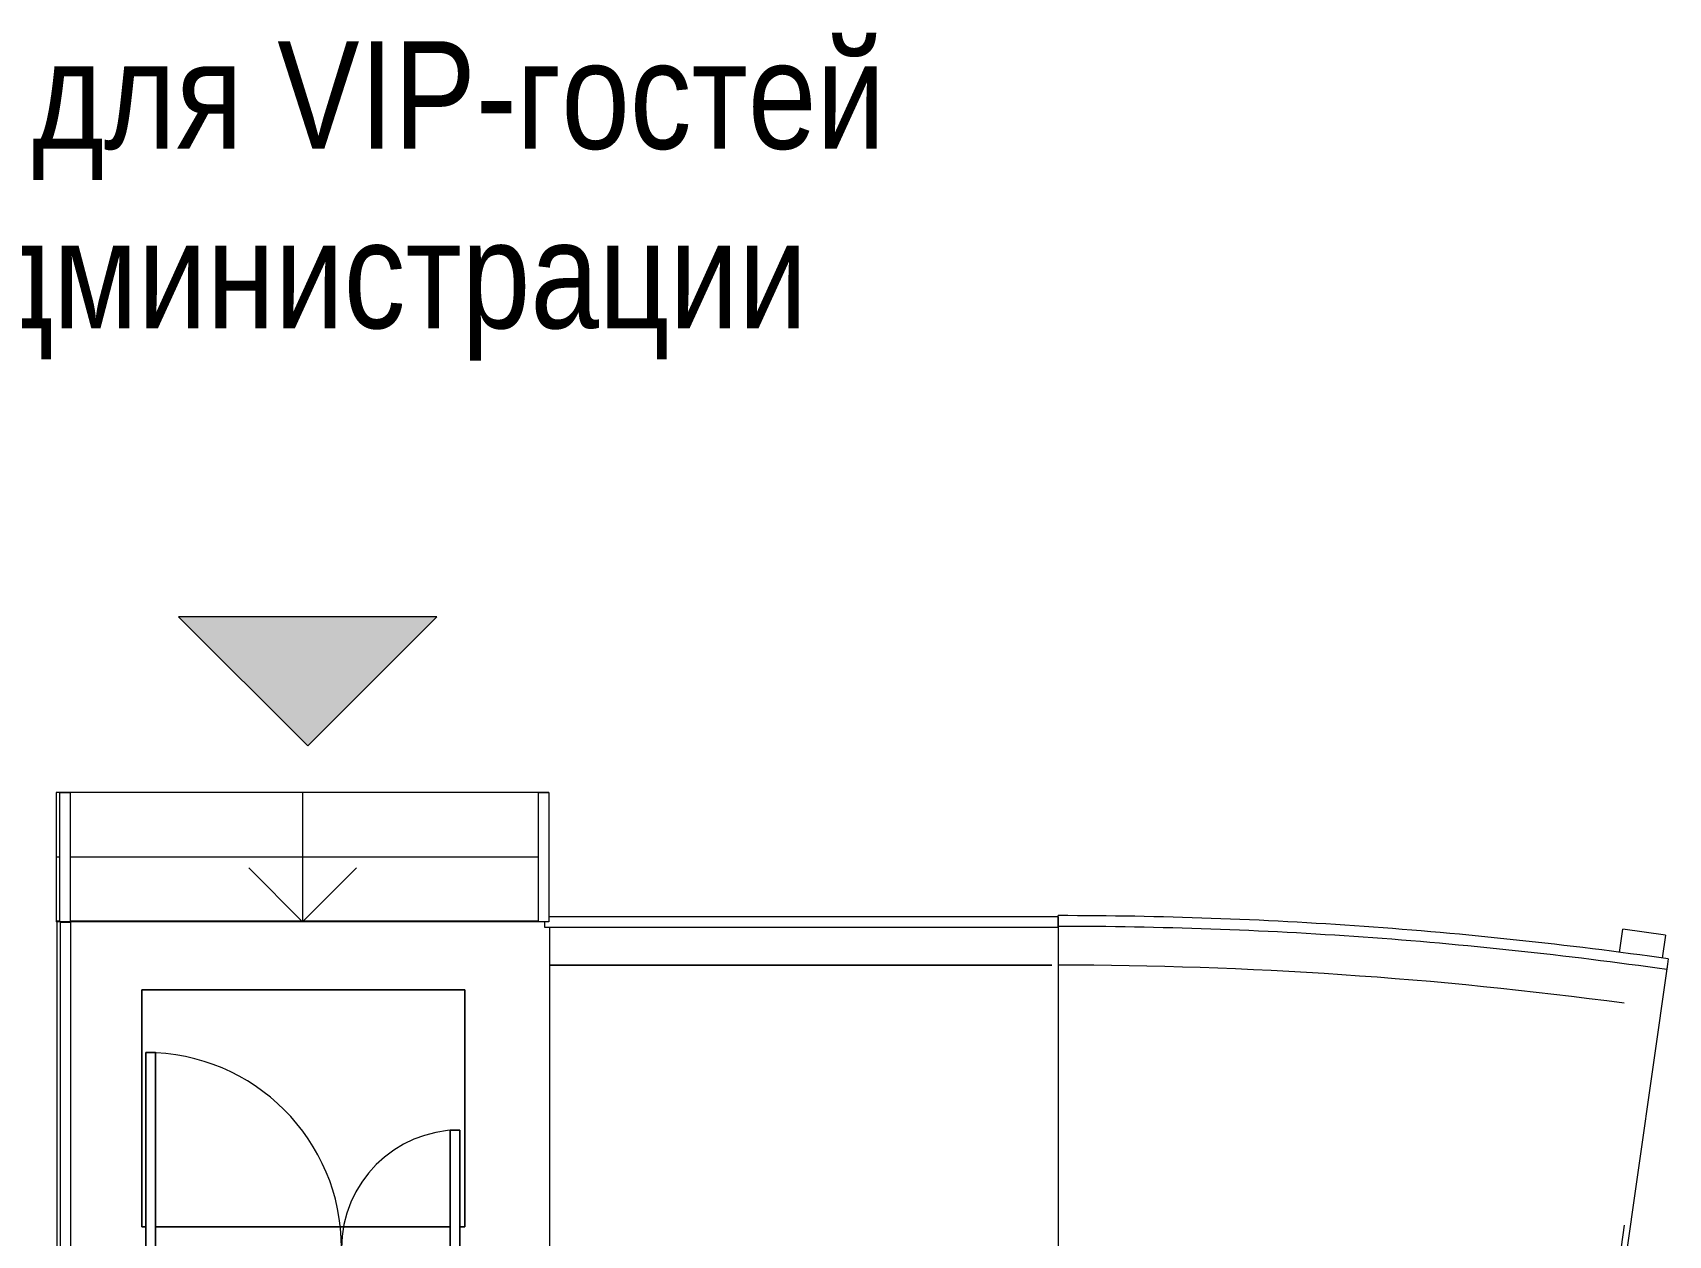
# Model space of a CAD drawing. Header units: millimetres. Extents: x 46431 to 216095, y -43515 to 31605.
# Drawn here: x 112366 to 119966, y 25982 to 31569 of the extents above; entities that cross this region are included whole.
import ezdxf

# ---------------------------------------------------------------- set-up
doc = ezdxf.new("R2010")
doc.units = ezdxf.units.MM
for name, color, linetype, lineweight in [('Двери', 7, 'Continuous', 9), ('Каркас_Импост', 7, 'Continuous', 9), ('Контуры', 7, 'Continuous', 9), ('Линии подступенков-1', 7, 'Continuous', 9), ('Линии свеса', 7, 'Continuous', 9), ('Обобщенные модели', 7, 'Continuous', 9), ('Ограждение', 7, 'Continuous', 9), ('Пандус', 7, 'Continuous', 9), ('Панель', 7, 'Continuous', 9), ('Перекрытия', 7, 'Continuous', 9), ('Поручни', 7, 'Continuous', 9), ('Стрелки вверх', 7, 'Continuous', 9), ('Текстовые примечания', 7, 'Continuous', 9), ('Фундамент несущей конструкции', 7, 'Continuous', 9), ('Черная _1 сплошная', 7, 'Continuous', 9), ('Элементы узлов', 7, 'Continuous', 9)]:
    doc.layers.add(name, color=color, linetype=linetype, lineweight=lineweight)
doc.styles.add('Arial Narrow', font='Arial Narrow.ttf', dxfattribs={"height": 500})

# ---------------------------------------------------------------- blocks, each defined once
blk = doc.blocks.new('Пандус П-13 - Пандус П-13-1243012-План 1-го этажа на отм_ -6_000')
at = {"layer": 'Обобщенные модели'}
for p, q in [((117102.4, 27237.1), (114768.6, 27237.1)), ((114768.6, 27237.1), (117102.4, 27237.1)), ((115130.1, 27237.1), (114768.6, 27237.1)), ((119761.6, 26029.8), (119723.4, 25759.8)), ((116898.1, 25917.1), (117114.5, 25917.1)), ((116898.1, 25917.1), (117119.6, 25917.1)), ((117114.5, 25917.1), (116898.1, 25917.1)), ((117131.6, 25917.1), (117102.4, 25917.1)), ((117114.5, 25917.1), (117131.6, 25917.1)), ((117114.5, 25917.1), (117131.6, 25917.1)), ((117114.5, 25917.1), (117131.6, 25917.1)), ((117119.6, 25917.1), (117131.6, 25917.1))]:
    blk.add_line(p, q, dxfattribs=at)
blk.add_ellipse((117119.6, 7402.1), major_axis=(0, 19835), ratio=0.998714, start_param=6.149406, end_param=6.282578, dxfattribs=at)
blk.add_ellipse((117119.6, 7402.1), major_axis=(0, 19835), ratio=0.998714, start_param=6.149406, end_param=6.282578, dxfattribs=at)
blk = doc.blocks.new('консоль26 - консоль-1256954-План 1-го этажа на отм_ -6_000')
at = {"layer": 'Фундамент несущей конструкции'}
for p, q in [((116931.6, 27327.2), (116931.6, 27437.1)), ((117131.6, 27437.1), (116931.6, 27437.1)), ((117131.6, 27437.1), (117131.6, 27329.1)), ((116931.6, 25747.1), (116931.6, 25752.2)), ((117131.6, 25754.2), (117131.6, 25743.2))]:
    blk.add_line(p, q, dxfattribs=at)
blk = doc.blocks.new('Дверь - Полуторная_наруж__остекленная - ДН5_21-15-8171798-План 1-го этажа на отм_ -6_000')
at = {"layer": 'Двери'}
for p, q in [((-684, 1161.5), (-729, 1161.5)), ((-729, 1161.5), (-729, 252.5)), ((-684, 252.5), (-684, 1161.5)), ((684, 252.5), (684, 801.5)), ((684, 801.5), (729, 801.5)), ((729, 801.5), (729, 252.5)), ((-729, 252.5), (-684, 252.5)), ((729, 252.5), (684, 252.5))]:
    blk.add_line(p, q, dxfattribs=at)
for centre, radius, start, end in [((-729, 252.5), 909, 360, 90), ((729, 252.5), 549, 90, 180)]:
    blk.add_arc(centre, radius, start, end, dxfattribs=at)
at = {"layer": 'Каркас_Импост'}
for p, q in [((-730, 252.5), (-750, 252.5)), ((-750, 252.5), (-750, -252.5)), ((-730, 207.5), (-730, 252.5)), ((750, 252.5), (730, 252.5)), ((730, 252.5), (730, 207.5)), ((750, -252.5), (750, 252.5)), ((-720, 207.5), (-730, 207.5)), ((-720, -252.5), (-720, 207.5)), ((730, 207.5), (720, 207.5)), ((720, 207.5), (720, -252.5)), ((-750, -252.5), (-720, -252.5)), ((720, -252.5), (750, -252.5))]:
    blk.add_line(p, q, dxfattribs=at)
at = {"layer": 'Панель'}
for p, q in [((-729, 1161.5), (-684, 1161.5)), ((-729, 252.5), (-729, 1161.5)), ((-684, 1161.5), (-684, 252.5)), ((684, 801.5), (684, 252.5)), ((729, 801.5), (684, 801.5)), ((729, 252.5), (729, 801.5)), ((-684, 252.5), (-729, 252.5)), ((684, 252.5), (729, 252.5))]:
    blk.add_line(p, q, dxfattribs=at)
blk = doc.blocks.new('Ограждение - Ограждение-1790691-План 1-го этажа на отм_ -6_000')
at = {"layer": 'Поручни'}
for p, q in [((112493.6, 27437.1), (112543.6, 27437.1)), ((112493.6, 27437.1), (112493.6, 25922.1)), ((112543.6, 25922.1), (112543.6, 27437.1)), ((112543.6, 25922.1), (112493.6, 25922.1))]:
    blk.add_line(p, q, dxfattribs=at)
blk = doc.blocks.new('Ограждение - Ограждение-1844491-План 1-го этажа на отм_ -6_000')
at = {"layer": 'Поручни'}
for p, q in [((114746.4, 27412.1), (114746.4, 27438.8)), ((117131.6, 27462.1), (114764.9, 27462.1)), ((117131.6, 27462.1), (117131.6, 27412.1)), ((117131.6, 27412.1), (114746.4, 27412.1))]:
    blk.add_line(p, q, dxfattribs=at)
blk = doc.blocks.new('Ограждение - Ограждение-1844518-План 1-го этажа на отм_ -6_000')
at = {"layer": 'Поручни'}
for p, q in [((117131.6, 27417.1), (117131.6, 27467.1)), ((119966.1, 27265.9), (119959, 27216.4))]:
    blk.add_line(p, q, dxfattribs=at)
for points in [[(119966.1, 27265.9), (119496.8, 27332.9), (118553.6, 27433.5), (117605.6, 27467.1), (117131.6, 27467.1)], [(119959, 27216.4), (119491, 27283.2), (118550.1, 27383.6), (117604.4, 27417.1), (117131.6, 27417.1)]]:
    blk.add_open_spline(points, degree=3, dxfattribs=at)
blk = doc.blocks.new('Ограждение - Ограждение-1844709-План 1-го этажа на отм_ -6_000')
at = {"layer": 'Поручни'}
for p, q in [((112491.2, 28038.8), (112541.2, 28038.8)), ((112491.2, 28038.8), (112491.2, 27438.8)), ((112541.2, 28038.8), (112541.2, 27438.8)), ((112541.2, 27438.8), (112491.2, 27438.8))]:
    blk.add_line(p, q, dxfattribs=at)
blk = doc.blocks.new('Ограждение - Ограждение-1844713-План 1-го этажа на отм_ -6_000')
at = {"layer": 'Поручни'}
for p, q in [((114714.9, 28038.8), (114764.9, 28038.8)), ((114714.9, 28038.8), (114714.9, 27438.8)), ((114764.9, 28038.8), (114764.9, 27438.8)), ((114764.9, 27438.8), (114714.9, 27438.8))]:
    blk.add_line(p, q, dxfattribs=at)

msp = doc.modelspace()

# ---------------------------------------------------------------- hatches: boundary and pattern name
at = {"layer": 'Элементы узлов'}
msp.add_hatch(color=256, dxfattribs=at).paths.add_polyline_path([(113644.4, 28255.2), (114244.4, 28855.2), (113044.4, 28855.2)], flags=0)

# ---------------------------------------------------------------- linework, layer by layer
at = {"layer": 'Контуры'}
for p, q in [((114765.3, 28038.8), (112476.2, 28038.8)), ((112476.2, 28038.8), (112476.2, 27438.8)), ((114765.3, 28038.8), (114765.3, 27462.1)), ((114746.4, 27438.8), (112476.2, 27438.8))]:
    msp.add_line(p, q, dxfattribs=at)
at = {"layer": 'Линии подступенков-1'}
for p, q in [((114765.3, 28038.8), (112476.2, 28038.8)), ((112491.2, 27738.8), (112476.2, 27738.8)), ((114714.9, 27738.8), (112541.2, 27738.8))]:
    msp.add_line(p, q, dxfattribs=at)
at = {"layer": 'Линии свеса'}
for p, q in [((112491.2, 27738.8), (112476.2, 27738.8)), ((114714.9, 27738.8), (112541.2, 27738.8))]:
    msp.add_line(p, q, dxfattribs=at)
at = {"layer": 'Пандус'}
for p, q in [((117131.6, 27442.1), (117131.6, 25917.1)), ((117131.6, 27437.1), (117131.6, 25922.1)), ((119962.6, 27241.2), (119747.1, 25731.5))]:
    msp.add_line(p, q, dxfattribs=at)
at = {"layer": 'Перекрытия'}
for p, q in [((112491.2, 27442.1), (112478.6, 27442.1)), ((112478.6, 27442.1), (112478.6, 25922.1)), ((114714.9, 27442.1), (112541.2, 27442.1)), ((114768.6, 25922.1), (114768.6, 27412.1)), ((112873.6, 26022.1), (112873.6, 27122.1)), ((112873.6, 27122.1), (114373.6, 27122.1)), ((114373.6, 27122.1), (112873.6, 27122.1)), ((112873.6, 27122.1), (112873.6, 26022.1)), ((114373.6, 27122.1), (114373.6, 26022.1)), ((114373.6, 26022.1), (114373.6, 27122.1)), ((112892.6, 26022.1), (112873.6, 26022.1)), ((112873.6, 26022.1), (112892.6, 26022.1)), ((114305.6, 26022.1), (112937.6, 26022.1)), ((112937.6, 26022.1), (114305.6, 26022.1)), ((114373.6, 26022.1), (114350.6, 26022.1)), ((114350.6, 26022.1), (114373.6, 26022.1))]:
    msp.add_line(p, q, dxfattribs=at)
at = {"layer": 'Стрелки вверх'}
for p, q in [((113620.7, 28038.8), (113620.7, 27738.8)), ((113620.7, 27738.8), (113620.7, 27442.1)), ((113620.7, 27438.8), (113370.7, 27688.8)), ((113620.7, 27438.8), (113870.7, 27688.8))]:
    msp.add_line(p, q, dxfattribs=at)
at = {"layer": 'Черная _1 сплошная'}
for p, q in [((113044.4, 28855.2), (113644.4, 28255.2)), ((114244.4, 28855.2), (113044.4, 28855.2)), ((113644.4, 28255.2), (114244.4, 28855.2))]:
    msp.add_line(p, q, dxfattribs=at)

# ---------------------------------------------------------------- block references
at = {"layer": 'Двери'}
msp.add_blockref('Дверь - Полуторная_наруж__остекленная - ДН5_21-15-8171798-План 1-го этажа на отм_ -6_000', (113621.6, 25669.6), dxfattribs=at)
at = {"layer": 'Обобщенные модели'}
msp.add_blockref('Пандус П-13 - Пандус П-13-1243012-План 1-го этажа на отм_ -6_000', (0, 0), dxfattribs=at)
at = {"layer": 'Ограждение'}
for name in ['Ограждение - Ограждение-1844709-План 1-го этажа на отм_ -6_000', 'Ограждение - Ограждение-1844713-План 1-го этажа на отм_ -6_000', 'Ограждение - Ограждение-1790691-План 1-го этажа на отм_ -6_000', 'Ограждение - Ограждение-1844491-План 1-го этажа на отм_ -6_000', 'Ограждение - Ограждение-1844518-План 1-го этажа на отм_ -6_000']:
    msp.add_blockref(name, (0, 0), dxfattribs=at)
at = {"layer": 'Фундамент несущей конструкции', "rotation": 352.0000000000009}
msp.add_blockref('консоль26 - консоль-1256954-План 1-го этажа на отм_ -6_000', (142.6, 16508), dxfattribs=at)

# ---------------------------------------------------------------- texts
at = {"layer": 'Текстовые примечания', "char_height": 500, "attachment_point": 1, "style": 'Arial Narrow'}
for s, insert, width in [('гостей', (114613.5, 31529.5), 2084.387), (' VIP-', (113343.5, 31529.5), 1539.24), ('для', (112364.5, 31529.5), 1186.497), ('администрации', (111808.9, 30696), 5034.597)]:
    msp.add_mtext(s, dxfattribs=dict(at, insert=insert, width=width))

doc.saveas('drawing.dxf')
